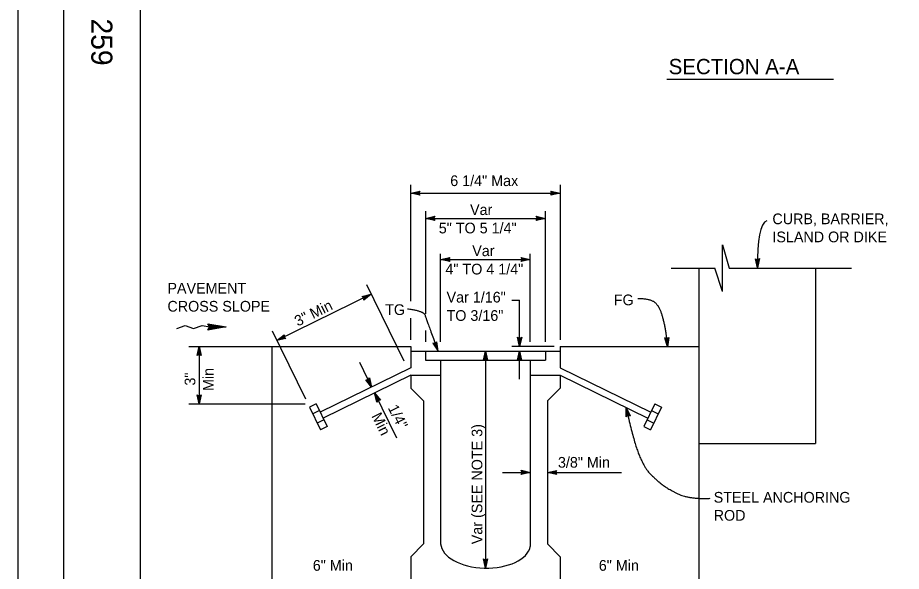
# Model space of a CAD drawing. Extents: x -893 to 867, y -474 to 712.
# Drawn here: x -893 to -316, y -224 to 138 of the extents above; entities that cross this region are included whole.
import ezdxf

# ---------------------------------------------------------------- set-up
doc = ezdxf.new("R2010")
doc.units = 0
for name, color, linetype in [('10 Sheet Format', 7, 'Continuous'), ('56 Stage 3 Anno', 7, 'Continuous'), ('57 Undefined', 7, 'Continuous'), ('60 Nongeo Data', 7, 'Continuous')]:
    doc.layers.add(name, color=color, linetype=linetype)

msp = doc.modelspace()

# ---------------------------------------------------------------- linework, layer by layer
at = {"layer": '10 Sheet Format'}
for p, q in [((-863.42, 668.96), (-863.42, -431.04)), ((-813.45, 643.96), (-813.45, -406.04)), ((-813.44, 643.95), (-813.44, -406.05))]:
    msp.add_line(p, q, dxfattribs=at)
for points in [[(-893.46, -474.04), (866.54, -474.04), (866.54, 711.96), (-893.46, 711.96)], [(-863.42, -431.04), (836.58, -431.04), (836.58, 668.96), (-863.42, 668.96)]]:
    msp.add_lwpolyline(points, close=True, dxfattribs=at)
at = {"layer": '56 Stage 3 Anno'}
for p, q in [((-636.43, -47.23), (-636.43, 28.92)), ((-538.75, 28.92), (-538.75, -72.31)), ((-636.43, 23.38), (-630.43, 24.71)), ((-636.43, 23.38), (-538.75, 23.38)), ((-630.43, 22.04), (-636.43, 23.38)), ((-636.43, 23.38), (-636.43, 23.38)), ((-630.64, 22.39), (-635.05, 23.37)), ((-635.04, 23.38), (-630.66, 24.35)), ((-633.66, 23.37), (-630.84, 24)), ((-630.88, 22.75), (-633.66, 23.37)), ((-632.28, 23.37), (-631.07, 23.64)), ((-631.05, 23.1), (-632.28, 23.37)), ((-630.43, 24.71), (-631.23, 23.38)), ((-631.23, 23.38), (-630.43, 22.04)), ((-630.43, 24.71), (-630.43, 24.71)), ((-543.95, 23.38), (-544.75, 24.72)), ((-544.75, 24.72), (-544.75, 24.72)), ((-544.75, 24.72), (-538.75, 23.38)), ((-538.75, 23.38), (-544.75, 22.05)), ((-544.75, 22.05), (-543.95, 23.38)), ((-544.54, 24.36), (-540.13, 23.38)), ((-540.14, 23.37), (-544.52, 22.4)), ((-541.51, 23.38), (-544.34, 22.75)), ((-544.3, 24), (-541.51, 23.38)), ((-544.13, 23.65), (-542.9, 23.38)), ((-542.9, 23.38), (-544.1, 23.11)), ((-538.75, 23.38), (-538.75, 23.38)), ((-630.43, 22.04), (-630.43, 22.04)), ((-544.75, 22.05), (-544.75, 22.05)), ((-626.75, 11.62), (-626.75, -55.32)), ((-548.43, -73.69), (-548.43, 11.62)), ((-626.75, 7), (-620.75, 8.33)), ((-626.75, 7), (-548.43, 7)), ((-620.75, 5.66), (-626.75, 7)), ((-626.75, 7), (-626.75, 7)), ((-620.96, 6.01), (-625.37, 6.99)), ((-625.35, 7), (-620.98, 7.97)), ((-623.98, 6.99), (-621.16, 7.62)), ((-621.2, 6.37), (-623.98, 6.99)), ((-622.6, 6.99), (-621.39, 7.26)), ((-621.37, 6.72), (-622.6, 6.99)), ((-620.75, 8.33), (-621.55, 7)), ((-621.55, 7), (-620.75, 5.66)), ((-620.75, 8.33), (-620.75, 8.33)), ((-553.63, 7), (-554.43, 8.34)), ((-554.43, 8.34), (-554.43, 8.34)), ((-554.43, 8.34), (-548.43, 7)), ((-548.43, 7), (-554.43, 5.67)), ((-554.43, 5.67), (-553.63, 7)), ((-554.22, 7.98), (-549.81, 7)), ((-549.82, 6.99), (-554.2, 6.02)), ((-551.2, 7), (-554.02, 6.37)), ((-553.98, 7.62), (-551.2, 7)), ((-553.81, 7.27), (-552.58, 7)), ((-552.58, 7), (-553.79, 6.73)), ((-548.43, 7), (-548.43, 7)), ((-620.75, 5.66), (-620.75, 5.66)), ((-554.43, 5.67), (-554.43, 5.67)), ((-616.89, -73.69), (-616.89, -16.31)), ((-558.29, -73.69), (-558.29, -16.31)), ((-616.89, -19.86), (-610.89, -18.53)), ((-616.89, -19.86), (-558.29, -19.86)), ((-610.89, -21.2), (-616.89, -19.86)), ((-616.89, -19.86), (-616.89, -19.86)), ((-611.11, -20.85), (-615.51, -19.86)), ((-615.5, -19.86), (-611.13, -18.89)), ((-614.13, -19.86), (-611.3, -19.24)), ((-611.34, -20.49), (-614.13, -19.86)), ((-612.75, -19.86), (-611.54, -19.6)), ((-611.52, -20.14), (-612.75, -19.86)), ((-610.89, -18.53), (-611.69, -19.86)), ((-611.69, -19.86), (-610.89, -21.2)), ((-610.89, -18.53), (-610.89, -18.53)), ((-610.89, -21.2), (-610.89, -21.2)), ((-563.49, -19.86), (-564.29, -18.52)), ((-564.29, -18.52), (-564.29, -18.52)), ((-564.29, -18.52), (-558.29, -19.86)), ((-558.29, -19.86), (-564.29, -21.19)), ((-564.29, -21.19), (-563.49, -19.86)), ((-564.29, -21.19), (-564.29, -21.19)), ((-564.07, -18.88), (-559.67, -19.86)), ((-559.68, -19.87), (-564.05, -20.83)), ((-561.05, -19.86), (-563.87, -20.49)), ((-563.84, -19.24), (-561.05, -19.86)), ((-563.66, -19.58), (-562.43, -19.86)), ((-562.43, -19.86), (-563.64, -20.13)), ((-558.29, -19.86), (-558.29, -19.86)), ((-409.67, -25.38), (-411.09, -19.4)), ((-411.09, -19.4), (-411.09, -19.4)), ((-411.09, -19.4), (-409.75, -20.18)), ((-409.7, -23.99), (-410.73, -19.63)), ((-409.71, -22.62), (-410.38, -19.8)), ((-409.73, -21.24), (-410.01, -20.03)), ((-409.75, -20.18), (-408.42, -19.36)), ((-409.47, -20), (-409.73, -21.24)), ((-409.13, -19.82), (-409.71, -22.62)), ((-408.77, -19.58), (-409.69, -24)), ((-408.42, -19.36), (-409.67, -25.38)), ((-408.42, -19.36), (-408.42, -19.36)), ((-409.67, -25.38), (-409.67, -25.38)), ((-665.43, -36.3), (-640.95, -86.24)), ((-662.31, -42.67), (-724.03, -72.92)), ((-668.29, -44.1), (-662.31, -42.67)), ((-666.98, -44.95), (-668.29, -44.1)), ((-668.29, -44.1), (-668.29, -44.1)), ((-667.94, -44.33), (-663.55, -43.27)), ((-667.57, -44.55), (-664.8, -43.88)), ((-667.26, -44.78), (-666.04, -44.49)), ((-662.31, -42.67), (-667.12, -46.5)), ((-667.12, -46.5), (-666.98, -44.95)), ((-663.56, -43.28), (-667.06, -46.08)), ((-664.8, -43.88), (-667.06, -45.69)), ((-666.04, -44.49), (-667, -45.26)), ((-662.31, -42.67), (-662.31, -42.67)), ((-667.12, -46.5), (-667.12, -46.5)), ((-570.35, -46.55), (-565.25, -46.55)), ((-565.25, -76.72), (-565.25, -46.55)), ((-636.43, -72.31), (-636.43, -58.29)), ((-727.15, -66.55), (-705.33, -111.06)), ((-724.03, -72.92), (-719.22, -69.08)), ((-719.22, -69.08), (-719.36, -70.63)), ((-719.22, -69.08), (-719.22, -69.08)), ((-626.75, -66.39), (-626.75, -73.69)), ((-718.05, -71.48), (-724.03, -72.92)), ((-724.03, -72.92), (-724.03, -72.92)), ((-718.4, -71.26), (-722.79, -72.31)), ((-722.78, -72.3), (-719.28, -69.51)), ((-721.54, -71.7), (-719.28, -69.9)), ((-718.77, -71.04), (-721.54, -71.7)), ((-720.3, -71.1), (-719.34, -70.32)), ((-719.08, -70.8), (-720.3, -71.1)), ((-719.36, -70.63), (-718.05, -71.48)), ((-718.05, -71.48), (-718.05, -71.48)), ((-620.4, -74.87), (-621.93, -74.59)), ((-621.93, -74.59), (-621.93, -74.59)), ((-621.93, -74.59), (-618.58, -79.74)), ((-621.52, -74.67), (-619.06, -78.45)), ((-621.11, -74.76), (-619.55, -77.16)), ((-620.72, -74.81), (-620.03, -75.86)), ((-619.43, -73.66), (-620.4, -74.87)), ((-620.03, -75.86), (-620.2, -74.64)), ((-619.55, -77.16), (-619.95, -74.29)), ((-619.06, -78.44), (-619.69, -74)), ((-618.58, -79.74), (-619.43, -73.66)), ((-619.43, -73.66), (-619.43, -73.66)), ((-565.25, -76.72), (-566.58, -70.72)), ((-566.58, -70.72), (-566.58, -70.72)), ((-566.58, -70.72), (-565.25, -71.52)), ((-565.25, -75.33), (-566.22, -70.95)), ((-565.25, -73.96), (-565.87, -71.13)), ((-565.25, -72.57), (-565.51, -71.37)), ((-565.25, -71.52), (-563.91, -70.72)), ((-563.91, -70.72), (-565.25, -76.72)), ((-564.26, -70.93), (-565.25, -75.34)), ((-564.62, -71.17), (-565.25, -73.96)), ((-564.97, -71.34), (-565.25, -72.57)), ((-563.91, -70.72), (-563.91, -70.72)), ((-776.09, -82.72), (-774.75, -76.72)), ((-775.73, -82.5), (-774.75, -78.1)), ((-775.37, -82.27), (-774.75, -79.48)), ((-775.03, -82.09), (-774.75, -80.86)), ((-774.75, -76.72), (-774.75, -114.36)), ((-774.75, -76.72), (-774.75, -76.72)), ((-774.75, -76.72), (-773.42, -82.72)), ((-774.75, -78.11), (-773.78, -82.48)), ((-774.75, -79.48), (-774.13, -82.31)), ((-774.75, -80.86), (-774.49, -82.07)), ((-618.58, -79.74), (-618.58, -79.74)), ((-588.93, -85.74), (-587.59, -79.74)), ((-587.59, -79.74), (-587.59, -221.67)), ((-587.59, -79.74), (-587.59, -79.74)), ((-587.59, -79.74), (-586.26, -85.74)), ((-542.59, -76.72), (-570.35, -76.72)), ((-566.59, -85.74), (-565.25, -79.74)), ((-565.25, -76.72), (-565.25, -76.72)), ((-565.25, -98.17), (-565.25, -79.74)), ((-565.25, -79.74), (-565.25, -79.74)), ((-565.25, -79.74), (-563.92, -85.74)), ((-774.75, -81.92), (-776.09, -82.72)), ((-776.09, -82.72), (-776.09, -82.72)), ((-773.42, -82.72), (-774.75, -81.92)), ((-773.42, -82.72), (-773.42, -82.72)), ((-587.59, -84.94), (-588.93, -85.74)), ((-588.93, -85.74), (-588.93, -85.74)), ((-588.57, -85.53), (-587.59, -81.12)), ((-588.21, -85.29), (-587.59, -82.51)), ((-587.87, -85.12), (-587.59, -83.89)), ((-587.59, -81.13), (-586.62, -85.51)), ((-587.59, -82.51), (-586.97, -85.33)), ((-587.59, -83.89), (-587.32, -85.1)), ((-586.26, -85.74), (-587.59, -84.94)), ((-586.26, -85.74), (-586.26, -85.74)), ((-565.25, -84.94), (-566.59, -85.74)), ((-566.59, -85.74), (-566.59, -85.74)), ((-566.23, -85.53), (-565.25, -81.12)), ((-565.87, -85.29), (-565.25, -82.51)), ((-565.53, -85.12), (-565.25, -83.89)), ((-565.25, -81.13), (-564.28, -85.51)), ((-565.25, -82.51), (-564.62, -85.33)), ((-565.25, -83.89), (-564.98, -85.1)), ((-563.92, -85.74), (-565.25, -84.94)), ((-563.92, -85.74), (-563.92, -85.74)), ((-669.99, -87), (-662, -103.29)), ((-664.29, -98.63), (-663.44, -97.32)), ((-663.89, -98.04), (-663.22, -100.81)), ((-663.67, -97.67), (-662.61, -102.06)), ((-663.44, -97.32), (-663.44, -97.32)), ((-663.44, -97.32), (-662, -103.29)), ((-662, -103.29), (-665.84, -98.49)), ((-665.84, -98.49), (-665.84, -98.49)), ((-665.84, -98.49), (-664.29, -98.63)), ((-662.62, -102.05), (-665.41, -98.55)), ((-663.22, -100.81), (-665.02, -98.55)), ((-663.82, -99.57), (-664.6, -98.6)), ((-664.12, -98.35), (-663.82, -99.57)), ((-662, -103.29), (-662, -103.29)), ((-774.75, -114.36), (-776.08, -108.36)), ((-776.08, -108.36), (-776.08, -108.36)), ((-776.08, -108.36), (-774.75, -109.16)), ((-774.75, -112.97), (-775.72, -108.59)), ((-774.75, -111.6), (-775.37, -108.77)), ((-774.75, -110.22), (-775.02, -109.01)), ((-774.75, -109.16), (-773.41, -108.36)), ((-773.41, -108.36), (-774.75, -114.36)), ((-773.77, -108.58), (-774.75, -112.98)), ((-774.13, -108.81), (-774.75, -111.6)), ((-774.47, -108.99), (-774.75, -110.22)), ((-773.41, -108.36), (-773.41, -108.36)), ((-660.14, -107.1), (-645.68, -136.58)), ((-658.7, -113.08), (-660.14, -107.1)), ((-660.14, -107.1), (-660.14, -107.1)), ((-660.14, -107.1), (-656.3, -111.9)), ((-658.48, -112.73), (-659.53, -108.34)), ((-659.52, -108.35), (-656.73, -111.85)), ((-658.26, -112.36), (-658.92, -109.58)), ((-658.92, -109.58), (-657.12, -111.84)), ((-781.63, -114.36), (-705.5, -114.36)), ((-774.75, -114.36), (-774.75, -114.36)), ((-657.85, -111.77), (-658.7, -113.08)), ((-658.7, -113.08), (-658.7, -113.08)), ((-658.02, -112.05), (-658.32, -110.82)), ((-658.32, -110.82), (-657.54, -111.79)), ((-656.3, -111.9), (-657.85, -111.77)), ((-656.3, -111.9), (-656.3, -111.9)), ((-576.44, -159.06), (-558.29, -159.06)), ((-563.49, -159.06), (-564.29, -157.72)), ((-564.29, -157.72), (-564.29, -157.72)), ((-564.29, -157.72), (-558.29, -159.06)), ((-558.29, -159.06), (-564.29, -160.39)), ((-564.29, -160.39), (-563.49, -159.06)), ((-564.29, -160.39), (-564.29, -160.39)), ((-564.07, -158.08), (-559.67, -159.06)), ((-559.68, -159.06), (-564.05, -160.03)), ((-561.05, -159.06), (-563.87, -159.69)), ((-563.84, -158.44), (-561.05, -159.06)), ((-563.66, -158.78), (-562.43, -159.06)), ((-562.43, -159.06), (-563.64, -159.33)), ((-558.29, -159.06), (-558.29, -159.06)), ((-547.12, -159.06), (-541.12, -157.73)), ((-541.12, -160.4), (-547.12, -159.06)), ((-547.12, -159.06), (-547.12, -159.06)), ((-547.12, -159.06), (-498.64, -159.06)), ((-541.34, -160.05), (-545.74, -159.06)), ((-545.73, -159.06), (-541.36, -158.09)), ((-544.36, -159.06), (-541.54, -158.44)), ((-541.57, -159.69), (-544.36, -159.06)), ((-542.98, -159.06), (-541.77, -158.8)), ((-541.75, -159.34), (-542.98, -159.06)), ((-541.12, -157.73), (-541.92, -159.06)), ((-541.92, -159.06), (-541.12, -160.4)), ((-541.12, -157.73), (-541.12, -157.73)), ((-541.12, -160.4), (-541.12, -160.4)), ((-587.59, -221.67), (-588.92, -215.67)), ((-588.92, -215.67), (-588.92, -215.67)), ((-588.92, -215.67), (-587.59, -216.47)), ((-587.59, -220.28), (-588.56, -215.91)), ((-587.59, -218.91), (-588.21, -216.08)), ((-587.59, -217.53), (-587.85, -216.32)), ((-587.59, -216.47), (-586.25, -215.67)), ((-586.25, -215.67), (-587.59, -221.67)), ((-586.6, -215.89), (-587.59, -220.29)), ((-586.96, -216.12), (-587.59, -218.91)), ((-587.31, -216.3), (-587.59, -217.53)), ((-586.25, -215.67), (-586.25, -215.67)), ((-587.59, -221.67), (-587.59, -221.67))]:
    msp.add_line(p, q, dxfattribs=at)
for points in [[(-467.76, -70.93), (-468.64, -76.91), (-470.38, -71.12), (-470.01, -71.3), (-468.74, -75.55), (-468.09, -71.16), (-468.42, -71.39), (-468.84, -74.2), (-469.65, -71.49), (-469.29, -71.67), (-468.94, -72.85), (-468.76, -71.63), (-469.01, -71.81), (-470.38, -71.12), (-469.01, -71.81)], [(-495.61, -122.71), (-495.53, -116.66), (-493.03, -122.17), (-493.42, -122.04), (-495.25, -118), (-495.31, -122.44), (-495.01, -122.16), (-494.97, -119.32), (-493.8, -121.9), (-494.19, -121.77), (-494.69, -120.65), (-494.71, -121.88), (-494.48, -121.67), (-493.03, -122.17), (-494.48, -121.67)]]:
    msp.add_lwpolyline(points, close=True, dxfattribs=at)
msp.add_ellipse((-393.95, -52.26), major_axis=(9.26, -57.68), ratio=0.222335, start_param=3.166723, end_param=4.192159, dxfattribs=at)
for points in [[(-487.97, -45.41), (-478.88, -45.22), (-472.89, -52.37), (-469.22, -68.99), (-468.64, -76.91)], [(-638.58, -52.08), (-627.85, -53.51), (-626.33, -58.96), (-618.58, -79.74)], [(-495.53, -116.66), (-491.02, -138.14), (-483.44, -156.69), (-475.56, -164.11), (-470.15, -168.75), (-455.15, -176.63), (-440.62, -176.01)]]:
    msp.add_open_spline(points, degree=2, dxfattribs=at)
at = {"layer": '57 Undefined'}
msp.add_line((-468.92, 97.87), (-360.08, 97.87), dxfattribs=at)
at = {"layer": '60 Nongeo Data'}
for p, q in [((-432.6, -40.8), (-432.6, -10.4)), ((-432.6, -10.4), (-428.2, -25.57)), ((-466.15, -25.57), (-437.54, -25.57)), ((-448, -25.57), (-448, -327.26)), ((-432.6, -40.8), (-437.54, -25.57)), ((-428.2, -25.57), (-348.24, -25.57)), ((-371.83, -25.57), (-371.83, -140.25)), ((-769.04, -61.9), (-757.03, -64.02)), ((-767.81, -64.02), (-769.04, -61.9)), ((-768.71, -62.45), (-759.9, -64.02)), ((-768.38, -63.02), (-762.75, -64.02)), ((-757.03, -64.02), (-769.04, -66.14)), ((-769.04, -66.14), (-767.81, -64.02)), ((-759.9, -64.02), (-768.71, -65.58)), ((-762.75, -64.02), (-768.38, -65.01)), ((-768.05, -63.6), (-765.67, -64.02)), ((-765.67, -64.02), (-768.05, -64.44)), ((-781.63, -76.72), (-636.43, -76.72)), ((-727.18, -76.72), (-727.18, -327.26)), ((-636.43, -76.72), (-636.43, -90.76)), ((-636.43, -79.74), (-538.75, -79.74)), ((-626.75, -79.74), (-626.75, -85.79)), ((-548.43, -79.74), (-548.43, -85.79)), ((-538.75, -76.72), (-448, -76.72)), ((-538.75, -76.72), (-538.75, -90.76)), ((-626.75, -85.79), (-548.43, -85.79)), ((-616.89, -85.79), (-616.89, -205.81)), ((-558.29, -85.79), (-558.29, -207.45)), ((-636.43, -90.76), (-695.66, -119.79)), ((-538.75, -90.76), (-479.52, -119.79)), ((-636.43, -95.47), (-693.79, -123.6)), ((-636.43, -95.47), (-636.43, -103.94)), ((-636.43, -95.47), (-616.89, -95.47)), ((-558.29, -95.47), (-538.75, -95.47)), ((-538.75, -95.47), (-481.38, -123.6)), ((-538.75, -95.47), (-538.75, -103.94)), ((-636.43, -103.94), (-628.05, -112.32)), ((-547.12, -112.32), (-538.75, -103.94)), ((-698.32, -114.36), (-702.67, -116.49)), ((-698.32, -114.36), (-691.13, -129.03)), ((-628.05, -112.32), (-628.05, -205.81)), ((-547.12, -112.32), (-547.12, -205.81)), ((-476.86, -114.36), (-484.05, -129.03)), ((-476.86, -114.36), (-472.51, -116.49)), ((-702.67, -116.49), (-695.48, -131.16)), ((-696.19, -118.71), (-700.54, -120.84)), ((-472.51, -116.49), (-479.7, -131.16)), ((-478.99, -118.71), (-474.64, -120.84)), ((-693.26, -124.68), (-697.61, -126.81)), ((-481.92, -124.68), (-477.57, -126.81)), ((-691.13, -129.03), (-695.48, -131.16)), ((-484.05, -129.03), (-479.7, -131.16)), ((-448, -140.25), (-371.83, -140.25)), ((-628.05, -205.81), (-636.43, -214.18)), ((-547.12, -205.81), (-538.75, -214.18)), ((-636.43, -214.18), (-636.43, -236.5)), ((-538.75, -214.18), (-538.75, -236.5))]:
    msp.add_line(p, q, dxfattribs=at)
msp.add_lwpolyline([(-789.43, -65.01), (-783.93, -63.02), (-778.43, -65.01), (-772.93, -63.02), (-767.81, -64.02), (-757.03, -64.02)], dxfattribs=at)
msp.add_ellipse((-587.53, -205.52), major_axis=(29.39, -0.54), ratio=0.549308, start_param=3.192476, end_param=6.196947, dxfattribs=at)

# ---------------------------------------------------------------- texts
at = {"layer": '10 Sheet Format'}
msp.add_text('259', height=13.779, rotation=270, dxfattribs=at).set_placement((-845.32, 137.59))
at = {"layer": '57 Undefined'}
for s, height, p in [('SECTION A-A', 10, (-467.81, 101.21)), ('6 1/4" Max', 7, (-610.6, 28.1)), ('Var', 7, (-597.66, 9.16)), ('CURB, BARRIER,', 7, (-399.98, 3.17)), ('5" TO 5 1/4"', 7, (-618.11, -2.84)), ('ISLAND OR DIKE', 7, (-399.98, -8.64)), ('Var', 7, (-596.23, -17.69)), ('4" TO 4 1/4"', 7, (-613.76, -29.69)), ('PAVEMENT', 7, (-795.54, -42.16)), ('Var 1/16"', 7, (-613.03, -48.02)), ('FG', 7, (-503.68, -49.81)), ('CROSS SLOPE', 7, (-795.54, -53.97)), ('TG', 7, (-653.18, -56.19)), ('TO 3/16"', 7, (-613.03, -60.02)), ('3/8" Min', 7, (-540.2, -155.99)), ('STEEL ANCHORING', 7, (-438.37, -178.84)), ('ROD', 7, (-438.37, -190.65)), ('6" Min', 7, (-700.49, -223.37)), ('6" Min', 7, (-513.48, -223.37))]:
    msp.add_text(s, height=height, dxfattribs=at).set_placement(p)
for s, rotation, p in [('3" Min', 26.11356, (-710.33, -63.83)), ('Min', 90, (-765.28, -105.86)), ('3"', 90, (-777.28, -102.35)), ('1/4"', 296.40784, (-651.57, -116.85)), ('Min', 296.40784, (-662.31, -122.18)), ('Var (SEE NOTE 3)', 90, (-589.62, -206.04))]:
    msp.add_text(s, height=7, rotation=rotation, dxfattribs=at).set_placement(p)

doc.saveas('drawing.dxf')
